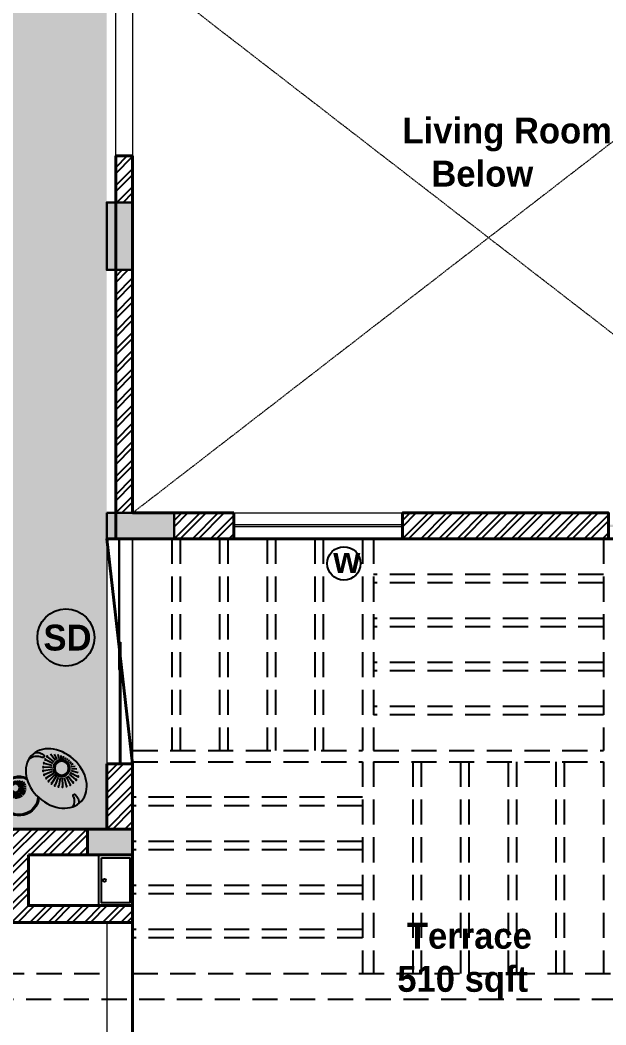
# Model space of a CAD drawing. Header units: feet. Extents: x 3576 to 8206, y -9151 to -6616.
# Drawn here: x 7316.2 to 7520, y -8625.6 to -8276.1 of the extents above; entities that cross this region are included whole.
import ezdxf

# ---------------------------------------------------------------- set-up
doc = ezdxf.new("R2010")
doc.units = ezdxf.units.FT
doc.linetypes.add('DASHED2', pattern=[0.375, 0.25, -0.125])
doc.layers.get('0').update_dxf_attribs({"linetype": 'CONTINUOUS', "lineweight": 40})
doc.layers.get('Defpoints').update_dxf_attribs({"color": 90, "linetype": 'CONTINUOUS'})
doc.layers.add('A-GFLR-FURN', color=7, linetype='CONTINUOUS', lineweight=5, true_color=0xd1752e)
doc.layers.add('dimension', color=7, linetype='CONTINUOUS', lineweight=5, true_color=0x2b17de)
for name, color, linetype, lineweight in [('A-GFLR-MBND', 12, 'CONTINUOUS', 5), ('COLUMN', 254, 'CONTINUOUS', 30), ('FURN', 253, 'CONTINUOUS', 15), ('HACHT', 8, 'CONTINUOUS', 9), ('Wall1', 7, 'CONTINUOUS', 40), ('WINDOW', 180, 'CONTINUOUS', 9)]:
    doc.layers.add(name, color=color, linetype=linetype, lineweight=lineweight)
doc.layers.add('FARNITURE', color=34, linetype='CONTINUOUS')
doc.layers.add('TREE', color=90, linetype='CONTINUOUS')
doc.styles.add('ROMANS', font='sanss___.ttf')

# ---------------------------------------------------------------- blocks, each defined once
blk = doc.blocks.new('pergola dotted')
at = {"layer": 'dimension', "color": 34, "linetype": 'DASHED2', "lineweight": 25, "ltscale": 35}
for p, q in [((3317.03, -8218.8), (3317.03, -8292.42)), ((3319.97, -8218.8), (3319.97, -8292.42)), ((3333.61, -8218.8), (3333.61, -8292.42)), ((3336.54, -8218.8), (3336.54, -8292.42)), ((3350.19, -8218.8), (3350.19, -8292.42)), ((3353.12, -8218.8), (3353.12, -8292.42)), ((3366.77, -8218.8), (3366.77, -8292.42)), ((3369.7, -8218.8), (3369.7, -8292.42)), ((3383.34, -8218.8), (3383.34, -8292.42)), ((3387.26, -8218.8), (3387.26, -8292.42)), ((3467.21, -8218.8), (3467.21, -8292.42)), ((3467.21, -8231.17), (3387.26, -8231.17)), ((3467.21, -8234.11), (3387.26, -8234.11)), ((3467.21, -8246.48), (3387.26, -8246.48)), ((3467.21, -8249.42), (3387.26, -8249.42)), ((3467.21, -8261.79), (3387.26, -8261.79)), ((3467.21, -8264.73), (3387.26, -8264.73)), ((3467.21, -8277.1), (3387.26, -8277.1)), ((3467.21, -8280.04), (3387.26, -8280.04)), ((3303.39, -8292.42), (3383.34, -8292.42)), ((3387.26, -8292.42), (3467.21, -8292.42)), ((3303.39, -8296.33), (3383.34, -8296.33)), ((3383.34, -8296.33), (3383.34, -8369.95)), ((3387.26, -8296.33), (3387.26, -8369.95)), ((3387.26, -8296.33), (3467.21, -8296.33)), ((3400.9, -8296.33), (3400.9, -8369.95)), ((3403.83, -8296.33), (3403.83, -8369.95)), ((3417.48, -8296.33), (3417.48, -8369.95)), ((3420.41, -8296.33), (3420.41, -8369.95)), ((3434.06, -8296.33), (3434.06, -8369.95)), ((3436.99, -8296.33), (3436.99, -8369.95)), ((3450.63, -8296.33), (3450.63, -8369.95)), ((3453.57, -8296.33), (3453.57, -8369.95)), ((3467.21, -8296.33), (3467.21, -8369.95)), ((3383.34, -8308.7), (3303.39, -8308.7)), ((3383.34, -8311.64), (3303.39, -8311.64)), ((3383.34, -8324.02), (3303.39, -8324.02)), ((3383.34, -8326.95), (3303.39, -8326.95)), ((3383.34, -8339.33), (3303.39, -8339.33)), ((3383.34, -8342.26), (3303.39, -8342.26)), ((3383.34, -8354.64), (3303.39, -8354.64)), ((3383.34, -8357.57), (3303.39, -8357.57)), ((3060, -8369.95), (3294.39, -8369.95)), ((3303.39, -8369.95), (3551.08, -8369.95)), ((2846.34, -8378.95), (3560.08, -8378.95))]:
    blk.add_line(p, q, dxfattribs=at)
blk = doc.blocks.new('Pots')
at = {"layer": 'TREE', "color": 34}
for p, q in [((20.76, 1.73), (20.05, 9.38)), ((22.63, 1.71), (23.52, 9.34)), ((14.4, -1.84), (8.24, 2.75)), ((15.67, -0.46), (10.6, 5.31)), ((17.2, 0.62), (13.44, 7.32)), ((18.92, 1.36), (16.63, 8.69)), ((24.46, 1.3), (26.92, 8.57)), ((26.16, 0.52), (30.08, 7.12)), ((27.66, -0.6), (32.3, 4.42)), ((28.9, -2.01), (32.95, 0.86)), ((-28.49, -11.23), (-32.25, -8.56)), ((-27.75, -10.39), (-30.86, -7)), ((-26.85, -9.72), (-29.19, -5.75)), ((-25.82, -9.26), (-27.29, -4.89)), ((-24.73, -9.01), (-25.25, -4.44)), ((-23.6, -9), (-23.16, -4.42)), ((-22.5, -9.23), (-21.12, -4.83)), ((-21.47, -9.68), (-19.2, -5.66)), ((-20.56, -10.33), (-17.5, -6.88)), ((-19.8, -11.16), (-16.09, -8.42)), ((12.63, -7.08), (4.95, -7)), ((12.81, -8.95), (5.28, -10.46)), ((12.85, -5.22), (5.36, -3.54)), ((13.45, -3.45), (6.47, -0.24)), ((29.82, -3.64), (33.09, -2.23)), ((30.33, -9.15), (31.82, -9.49)), ((30.38, -5.43), (32.88, -4.93)), ((30.55, -7.29), (32.44, -7.32)), ((-29.49, -14.4), (-34.1, -14.44)), ((-29.39, -13.28), (-33.9, -12.37)), ((-29.37, -15.52), (-33.86, -16.52)), ((-29.05, -12.21), (-33.27, -10.38)), ((-29.01, -16.59), (-33.02, -18.41)), ((-28.44, -17.55), (-31.02, -19.47)), ((-27.68, -18.38), (-29.21, -20.11)), ((-20.48, -18.32), (-19.45, -19.45)), ((-19.74, -17.48), (-18, -18.72)), ((-19.23, -12.12), (-15.03, -10.21)), ((-19.19, -16.5), (-16.45, -17.69)), ((-18.87, -13.19), (-14.37, -12.19)), ((-18.85, -15.43), (-14.83, -16.24)), ((-18.74, -14.31), (-14.13, -14.27)), ((13.36, -10.74), (6.31, -13.78)), ((14.28, -12.37), (8.02, -16.81)), ((15.52, -13.78), (10.31, -19.42)), ((17.02, -14.9), (13.1, -21.5)), ((18.72, -15.68), (16.26, -22.95)), ((20.55, -16.09), (19.7, -23.38)), ((22.42, -16.11), (22.92, -21.45)), ((24.26, -15.74), (25.41, -19.42)), ((25.98, -15), (27.33, -17.4)), ((27.51, -13.92), (28.84, -15.43)), ((28.78, -12.54), (30.05, -13.48)), ((29.73, -10.93), (31.02, -11.52)), ((-26.76, -19.03), (-27.58, -20.47)), ((-25.73, -19.48), (-26.1, -20.64)), ((-24.63, -19.71), (-24.72, -20.65)), ((-23.51, -19.7), (-23.41, -20.54)), ((-22.41, -19.45), (-22.12, -20.32)), ((-21.39, -18.99), (-20.81, -19.96))]:
    blk.add_line(p, q, dxfattribs=at)
for centre, radius in [((16.48, 9.15), 0.434), ((19.99, 9.85), 0.434), ((23.57, 9.81), 0.434), ((27.06, 9.03), 0.434), ((6.03, -0.06), 0.434), ((7.85, 3.02), 0.434), ((10.28, 5.65), 0.434), ((13.2, 7.73), 0.434), ((21.59, -7.19), 7.68), ((30.31, 7.54), 0.434), ((4.48, -7), 0.434), ((4.89, -3.45), 0.434), ((21.59, -7.19), 6.4), ((-24.12, -14.36), 4.61), ((-24.12, -14.36), 3.84), ((4.81, -10.57), 0.434), ((5.88, -13.98), 0.434), ((7.63, -17.1), 0.434), ((10, -19.78), 0.434), ((12.87, -21.92), 0.434), ((16.12, -23.41), 0.434)]:
    blk.add_circle(centre, radius, dxfattribs=at)
for centre, radius, start, end in [((6.87, 19.13), 10.15, 10.79007, 64.84185), ((9.38, 22.71), 10.22, 345.38842, 36.3918), ((18.05, 20.57), 1.3, 159.38057, 340.27869), ((-25.1, -6.27), 18.15, 37.01226, 324.13563), ((-25.1, -6.27), 17.15, 34.33467, 326.66407), ((1.9, -18.43), 11.99, 263.24972, 323.96515), ((4.39, -22.95), 10.22, 293.12436, 342.48303), ((12.87, -25.74), 1.3, 347.59276, 168.49088)]:
    blk.add_arc(centre, radius, start, end, dxfattribs=at)
blk.add_ellipse((12.34, -1.74), major_axis=(8.55, 29.9), ratio=0.766228, dxfattribs=at)
blk = doc.blocks.new('4')
at = {"layer": 'FARNITURE'}
for points in [[(3324.96, -8324.82), (3336.96, -8324.82), (3336.96, -8342.82), (3324.96, -8342.82)], [(3325.96, -8325.82), (3335.96, -8325.82), (3335.96, -8341.82), (3325.96, -8341.82)]]:
    blk.add_lwpolyline(points, close=True, dxfattribs=at)
blk.add_circle((3327, -8333.82), 0.497, dxfattribs=at)

msp = doc.modelspace()

# ---------------------------------------------------------------- hatches: boundary and pattern name
at = {"layer": 'COLUMN', "lineweight": 25}
h = msp.add_hatch(dxfattribs=at)
h.set_pattern_fill('ANSI32', color=32, scale=0.469565, style=0)
h.set_pattern_definition([(45, (7349.4396, -8447.514), (-3.16261, 3.16261), []), (45, (7351.548, -8447.514), (-3.16261, 3.16261), [])])
h.paths.add_polyline_path([(7349.4396, -8363.0102), (7355.3092, -8363.0102), (7355.3092, -8447.5139), (7349.4396, -8447.5139)])
h.paths.add_polyline_path([(7349.4396, -8323.3609), (7355.3092, -8323.3609), (7355.3092, -8339.5319), (7349.4396, -8339.5319)])
at = {"layer": 'COLUMN'}
for points in [[(7355.3092, -8363.0102), (7355.3092, -8339.5319), (7346.3092, -8339.5319), (7346.3092, -8363.0102)], [(7369.7875, -8447.5139), (7346.3092, -8447.5139), (7346.3092, -8456.5139), (7369.7875, -8456.5139)], [(7355.3092, -8557.4884), (7339.657, -8557.4884), (7339.657, -8566.4884), (7355.3092, -8566.4884)]]:
    msp.add_hatch(color=256, dxfattribs=at).paths.add_polyline_path(points)
at = {"layer": 'COLUMN', "lineweight": 25}
h = msp.add_hatch(dxfattribs=at)
h.set_pattern_fill('ANSI32', color=32, scale=0.469565, style=0)
h.set_pattern_definition([(45, (7369.7875, -8456.514), (-3.1626, 3.1626), []), (45, (7371.896, -8456.514), (-3.1626, 3.1626), [])])
h.paths.add_polyline_path([(7369.7875, -8447.5139), (7390.5266, -8447.5139), (7390.5266, -8456.5139), (7369.7875, -8456.5139)])
h = msp.add_hatch(dxfattribs=at)
h.set_pattern_fill('ANSI32', color=32, scale=0.469565, style=0)
h.set_pattern_definition([(45, (7449.2223, -8456.514), (-3.16261, 3.16261), []), (45, (7451.3307, -8456.514), (-3.16261, 3.16261), [])])
h.paths.add_polyline_path([(7449.2223, -8447.5139), (7520.8309, -8447.5139), (7520.8309, -8456.5139), (7449.2223, -8456.5139)])
h.paths.add_polyline_path([(7579.5266, -8447.5139), (7603.0049, -8447.5139), (7603.0049, -8456.5139), (7579.5266, -8456.5139)])
at = {"layer": 'COLUMN', "lineweight": 40}
h = msp.add_hatch(color=150, dxfattribs=at)
h.paths.add_polyline_path([(7350.4179, -8502.011), (7350.8092, -8502.011), (7350.8092, -8456.5139), (7350.4179, -8456.5139)])
h.paths.add_polyline_path([(7350.8092, -8492.5047), (7351.2005, -8492.5047), (7351.2005, -8534.7748), (7350.8092, -8534.7748)])
at = {"layer": 'COLUMN', "lineweight": 25}
h = msp.add_hatch(dxfattribs=at)
h.set_pattern_fill('ANSI32', color=32, scale=0.469565, style=0)
h.set_pattern_definition([(45, (7346.309, -8557.4884), (-3.1626, 3.1626), []), (45, (7348.4176, -8557.4884), (-3.1626, 3.1626), [])])
h.paths.add_polyline_path([(7355.3092, -8534.7748), (7346.3092, -8534.7748), (7346.3092, -8557.4884), (7355.3092, -8557.4884)])
h = msp.add_hatch(dxfattribs=at)
h.set_pattern_fill('ANSI32', color=32, scale=0.469565, style=0)
h.set_pattern_definition([(45, (7313.244, -8589.9667), (-3.1626, 3.1626), []), (45, (7315.3524, -8589.9667), (-3.1626, 3.1626), [])])
h.paths.add_polyline_path([(7355.3092, -8584.0971), (7319.1136, -8584.0971), (7319.1136, -8566.4884), (7339.657, -8566.4884), (7339.657, -8557.4884), (7313.244, -8557.4884), (7313.244, -8589.9667), (7355.3092, -8589.9667)])
at = {"layer": 'dimension', "lineweight": 40}
h = msp.add_hatch(color=150, dxfattribs=at)
h.paths.add_polyline_path([(7520.8309, -8451.6226), (7579.5266, -8451.6226), (7579.5266, -8452.4052), (7520.8309, -8452.4052)])
h.paths.add_polyline_path([(7390.5266, -8451.6226), (7449.2223, -8451.6226), (7449.2223, -8452.4052), (7390.5266, -8452.4052)])
at = {"layer": 'HACHT', "lineweight": 40}
h = msp.add_hatch(color=256, dxfattribs=at)
h.set_gradient(color1=(226, 193, 116), color2=(233, 208, 150), one_color=1, tint=0.75, name='INVCYLINDER')
h.paths.add_polyline_path([(7158.8744, -8188.8785), (7299.3165, -8188.8785), (7299.3165, -8259.3127), (7158.8744, -8259.3127)], flags=16)
h.paths.add_polyline_path([(7111.9179, -8557.4884), (7346.3092, -8557.4884), (7346.3092, -8141.9156), (7111.9179, -8141.9156), (7111.9179, -8557.5767)])

# ---------------------------------------------------------------- linework, layer by layer
at = {"layer": 'A-GFLR-FURN', "color": 7, "linetype": 'DASHED2', "lineweight": 20}
msp.add_line((7355.3092, -8256.0566), (7603.0049, -8447.5139), dxfattribs=at)
at = {"layer": 'A-GFLR-FURN', "color": 7}
msp.add_line((7355.3092, -8534.7748), (7355.3092, -8456.5139), dxfattribs=at)
at = {"layer": 'A-GFLR-FURN', "color": 7, "lineweight": 20}
for p, q in [((7346.3092, -8590.0549), (7346.3092, -8687.4015)), ((7355.3092, -8589.9667), (7355.3092, -8681.5319))]:
    msp.add_line(p, q, dxfattribs=at)
at = {"layer": 'A-GFLR-FURN', "color": 7, "linetype": 'DASHED2', "lineweight": 20}
msp.add_lwpolyline([(7355.3092, -8447.5139), (7603.0049, -8256.0566)], dxfattribs=at)
at = {"layer": 'A-GFLR-MBND', "color": 150}
msp.add_lwpolyline([(7355.3092, -8323.3609), (7349.4396, -8323.3609), (7349.4396, -8256.0566), (7355.3092, -8256.0566)], close=True, dxfattribs=at)
at = {"layer": 'A-GFLR-MBND', "color": 1, "lineweight": 30}
for points in [[(7355.3092, -8339.5319), (7346.3092, -8339.5319), (7346.3092, -8363.0102), (7355.3092, -8363.0102)], [(7346.3092, -8447.5139), (7346.3092, -8456.5139), (7369.7875, -8456.5139), (7369.7875, -8447.5139)], [(7355.3092, -8557.4884), (7339.657, -8557.4884), (7339.657, -8566.4884), (7355.3092, -8566.4884)]]:
    msp.add_lwpolyline(points, close=True, dxfattribs=at)
at = {"layer": 'COLUMN', "color": 7, "lineweight": 25}
for centre, radius in [((7428.8475, -8465.0802), 5.7876), ((7332.1198, -8490.8272), 9.9388)]:
    msp.add_circle(centre, radius, dxfattribs=at)
at = {"layer": 'Defpoints', "lineweight": 40}
msp.add_lwpolyline([(7346.3092, -8456.5139), (7612.0049, -8456.5139), (7612.0049, -8616.6636), (7750.923, -8616.6636), (7750.923, -8669.7928), (7742.7569, -8669.7928), (7739.1839, -8669.7928), (7739.1839, -8681.5319), (7363.9179, -8681.5319), (7363.9179, -8669.7928), (7355.3092, -8669.7928), (7355.3092, -8534.7748)], close=True, dxfattribs=at)
at = {"layer": 'dimension', "color": 242, "lineweight": 40}
msp.add_lwpolyline([(7339.657, -8557.4884), (7355.3092, -8557.4884), (7355.3092, -8566.4884), (7339.657, -8566.4884), (7339.657, -8557.4884)], dxfattribs=at)
at = {"layer": 'Wall1', "color": 7, "lineweight": 40}
for p, q in [((7349.4396, -8456.5139), (7349.4396, -8323.3609)), ((7355.3092, -8323.3609), (7355.3092, -8447.5139)), ((7355.3092, -8447.5139), (7390.5266, -8447.5139)), ((7390.5266, -8447.5139), (7390.5266, -8456.5139)), ((7390.5266, -8456.5139), (7349.4396, -8456.5139)), ((7355.3092, -8534.7748), (7346.3092, -8534.7748)), ((7346.3092, -8557.5767), (7346.3092, -8534.7748)), ((7355.3092, -8557.4884), (7355.3092, -8534.7748)), ((7346.3092, -8557.4884), (7313.244, -8557.4884)), ((7349.4396, -8566.4884), (7319.1136, -8566.4884)), ((7319.1136, -8566.4884), (7319.1136, -8584.0971)), ((7319.1136, -8584.0971), (7355.3092, -8584.0971)), ((7355.3092, -8584.0971), (7355.3092, -8589.9667)), ((7313.244, -8589.9667), (7355.3092, -8589.9667))]:
    msp.add_line(p, q, dxfattribs=at)
at = {"layer": 'Wall1'}
msp.add_line((7349.4396, -8323.3609), (7355.3092, -8323.3609), dxfattribs=at)
at = {"layer": 'Wall1', "color": 7, "lineweight": 40}
for points in [[(7520.8309, -8456.5139), (7449.2223, -8456.5139), (7449.2223, -8447.5139), (7520.8309, -8447.5139), (7520.8309, -8456.5139)], [(7334.9614, -8566.4884), (7322.9801, -8566.4884)]]:
    msp.add_lwpolyline(points, dxfattribs=at)
at = {"layer": 'WINDOW', "color": 5}
for p, q in [((7346.3092, -8456.5139), (7346.3092, -8534.7748)), ((7350.4179, -8456.5139), (7350.4179, -8502.011)), ((7350.8092, -8456.5139), (7350.8092, -8498.9585)), ((7355.3092, -8456.5139), (7355.3092, -8534.7748)), ((7351.2005, -8492.5047), (7351.2005, -8534.7748)), ((7350.8092, -8498.9585), (7350.8092, -8534.7748))]:
    msp.add_line(p, q, dxfattribs=at)
msp.add_lwpolyline([(7390.5266, -8447.5139), (7449.2223, -8447.5139), (7449.2223, -8456.5139), (7390.5266, -8456.5139)], close=True, dxfattribs=at)
for points in [[(7449.2223, -8451.6226), (7390.5266, -8451.6226)], [(7449.2223, -8452.4052), (7390.5266, -8452.4052)]]:
    msp.add_lwpolyline(points, dxfattribs=at)
at = {"layer": 'WINDOW'}
for points in [[(7350.4179, -8502.011), (7350.8092, -8502.011), (7350.8092, -8456.5139), (7350.4179, -8456.5139)], [(7350.8092, -8492.5047), (7351.2005, -8492.5047), (7351.2005, -8534.7748), (7350.8092, -8534.7748)]]:
    msp.add_lwpolyline(points, close=True, dxfattribs=at)

# ---------------------------------------------------------------- block references
msp.add_blockref('pergola dotted', (4051.9222, -237.7167))
at = {"xscale": 0.9782608695581416, "yscale": 0.9782608695581416, "zscale": 0.9782608695581416}
msp.add_blockref('4', (4090.8918, -422.641), dxfattribs=at)
at = {"layer": 'FURN', "xscale": -0.3780230631713687, "yscale": 0.3780230631818995, "zscale": 0.3780230631852908, "rotation": 212.1807700319349}
msp.add_blockref('Pots', (7325.1714, -8542.9105), dxfattribs=at)

# ---------------------------------------------------------------- texts
at = {"layer": 'Wall1', "color": 5, "char_height": 9, "width": 240.321526, "attachment_point": 1, "style": 'ROMANS'}
for s, insert in [('{\\fStylus BT|b1|i0|c0|p34;\\C7;    Living Room\\P       Below}', (7435.842, -8310.0124)), ('{\\fStylus BT|b1|i0|c0|p34;\\C7;w}', (7425.1532, -8459.4089)), ('{\\fStylus BT|b1|i0|c0|p34;\\C7;SD}', (7324.3065, -8486.3743)), ('{\\fStylus BT|b1|i0|c0|p34;\\C7;   Terrace\\P  510 sqft}', (7440.7159, -8590.0742))]:
    msp.add_mtext(s, dxfattribs=dict(at, insert=insert))

doc.saveas('drawing.dxf')
